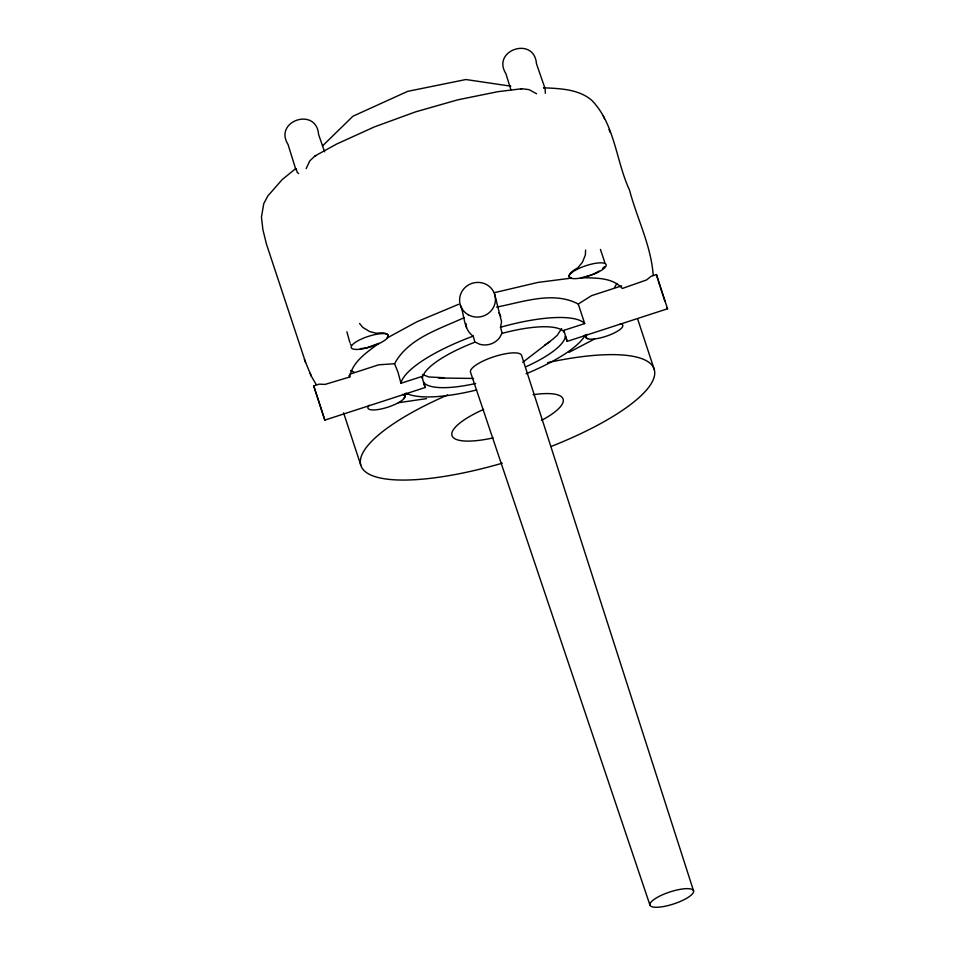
<?xml version="1.0" encoding="UTF-8"?>
<svg xmlns="http://www.w3.org/2000/svg" width="955" height="955" viewBox="0 0 955 955"><rect width="100%" height="100%" fill="white"/><g stroke="black" fill="none" stroke-linecap="round" stroke-linejoin="round"><path stroke-width="1.43" d="M585.606 250.067L585.343 255.092L582.419 262.255L577.978 267.651L574.707 269.644A19.53 6.136 -20.4 0 0 569.192 275.291L569.108 276.735L571.424 278.12L538.071 282.394L494.427 292.66M464.345 317.573C439.634 329.045 408.143 338.249 394.582 363.724L398.008 372.259L400.969 383.265L421.847 376.485L425.19 387.503L324.819 420.116L313.729 385.916L319.113 384.161L325.106 384.388L349.757 376.998C352.323 361.527 367.281 352.108 378.896 343.334L366.971 347.692A19.53 6.005 -15.6 0 1 360.322 348.623M298.64 173.524L297.16 172.282L296.181 168.653M400.969 383.265L401.112 382.466A97.744 26.752 -18.2 0 1 470.743 337.031L473.226 336.124L474.826 341.914L479.529 344.194A17.99 17.297 -15.4 0 0 499.632 337.652L502.079 333.056L500.492 327.267L501.578 321.728L494.642 294.2M545.341 93.375L545.162 88.815L536.471 63.746C534.287 35.681 491.18 50.209 505.887 73.678L510.901 89.758M561.647 328.604L557.231 335.324L552.945 339.097L522.755 362.303M616.858 283.623L614.423 287.574M306.149 168.629L309.826 160.834L315.031 155.94L336.661 144.038L374.288 126.943L415.58 111.866L457.708 99.845L497.806 91.692L521.896 88.731L529.034 89.627L536.603 93.757M586.489 334.835L585.761 337.27L586.549 338.273A19.494 5.336 -18.2 0 0 611.761 334.119A19.494 5.336 -18.2 0 0 620.38 323.602M602.724 268.415L604.563 266.541M322.444 145.984L352.968 116.2L407.63 91.37L465.873 79.528L510.806 86.165M502.437 333.271A74.956 20.509 -18.2 0 1 564.286 332.221L563.832 330.358L584.711 323.578L578.253 304.048L591.491 295.68L621.741 285.855M295.525 168.737L282.179 179.588L267.758 196.05L263.747 203.702L261.443 217.131L262.912 229.725L266.481 244.205L305.612 362.434M544.899 344.97L549.805 341.806M583.792 336.16L585.021 335.384M594.571 338.989L569.025 352.335M520.618 89.209L521.896 88.731M458.722 304.263L417.06 321.704L387.026 338.022L388.303 335.492L387.455 334.322A19.53 6.148 -16.1 0 0 379.935 332.913L376.234 333.235L369.418 331.445L362.793 327.386L359.593 323.482M349.817 374.193L378.693 364.81L394.582 363.724M526.205 366.636A74.956 20.509 -18.2 0 0 565.36 336.1L567.186 341.377L667.545 308.775L656.455 274.574L651.071 276.329L646.535 279.97L622.278 288.47C612.25 277.022 594.81 278.12 580.903 277.702L582.407 277.416M500.492 327.267L503.022 326.538A97.744 26.752 -18.2 0 1 584.185 322.981L584.711 323.578M315.031 155.94L316.332 155.581M496.624 307.092C522.66 302.162 553.327 290.702 578.253 304.048M583.959 277.117L593.139 274.419A19.494 5.336 -18.2 0 0 606.007 264.356A19.494 5.336 -18.2 0 0 587.6 265.168A19.494 5.336 -18.2 0 0 569.252 275.47L569.108 276.735A19.494 5.336 -18.2 0 0 589.056 275.888L593.079 274.24A19.53 5.993 -20.8 0 0 599.072 271.065M426.479 398.641L398.366 402.724M408.418 393.663L404.622 393.997M422.504 374.527L428.938 376.998L444.087 377.714M473.561 378.455L438.417 377.989M295.919 169.787L288.028 144.456C273.321 120.975 316.415 106.459 318.6 134.524L324.581 151.761M403.762 394.69L404.968 396.003L404.825 397.304A19.494 5.336 -18.2 0 1 381.654 408.871A19.494 5.336 -18.2 0 1 369.119 405.218M544.457 88.23L543.479 87.788C559.881 88.564 578.802 89.042 591.802 100.371C614.936 124.031 616.011 161.252 629.512 190.045C636.925 218.325 651.012 245.34 653.16 274.849M350.485 370.504L354.09 372.14M473.226 336.124C463.259 329.415 464.751 315.234 460.417 305.314M304.382 359.426L311.33 376.198L316.105 384.34M349.757 376.998L349.029 375.59M498.868 312.774L500.766 316.427M350.366 343.872L350.939 345.089M608.992 129.546L610.221 132.542M603.274 115.77L604.491 118.754M310.112 373.226L311.33 376.198M667.139 307.761L667.545 308.775M425.19 387.503L423.483 382.191A74.956 20.509 -18.2 0 0 475.686 383.492M313.729 385.916L324.819 420.116M600.432 249.422L604.837 262.613M349.876 342.582L346.88 331.791M649.937 905.042L470.481 372.092A26.883 7.354 -18.2 0 1 494.093 356.681A26.883 7.354 -18.2 0 1 521.609 355.475L693.557 890.872A22.932 6.279 -18.2 0 1 662.293 906.749A22.932 6.279 -18.2 0 1 659.392 896.256A22.932 6.279 -18.2 0 1 693.557 890.872M663.307 296.432L664.919 301.279M637.618 318.886L654.318 369.657M343.597 412.846L360.751 465.025M662.877 295.095L660.299 287.169M658.401 281.176L659.881 285.855M563.832 330.358L567.186 341.377M658.019 279.958L656.455 274.574M421.847 376.485L422.408 378.311A74.956 20.509 -18.2 0 1 474.623 342.308M465.909 323.482L466.541 327.541M403.619 398.45A19.53 4.536 -16.1 0 0 404.753 397.125L404.968 396.003A19.494 5.336 -18.2 0 0 402.521 394.367M588.101 338.524A19.53 4.524 -20.2 0 1 586.489 338.082L585.785 337.294A19.494 5.336 -18.2 0 1 586.991 334.441M585.511 334.716A97.744 26.752 -18.2 0 1 526.086 373.799M476.688 389.962A97.744 26.752 -18.2 0 1 405.935 393.054M547.669 362.625A154.352 42.235 -18.2 0 1 654.736 372.366A154.352 42.235 -18.2 0 1 551.154 446.474M502.258 463.187A154.352 42.235 -18.2 0 1 363.019 469.394A154.352 42.235 -18.2 0 1 447.68 394.952M533.093 394.713A58.47 15.996 -18.2 0 1 541.628 420.319M493.007 437.927A58.47 15.996 -18.2 0 1 452.002 435.599A58.47 15.996 -18.2 0 1 483.648 409.397M371.185 346.665L367.03 347.883A19.494 5.336 -18.2 0 1 351.177 347.143A19.494 5.336 -18.2 0 1 366.971 336.84A19.494 5.336 -18.2 0 1 387.527 334.501L388.303 335.503A19.494 5.336 -18.2 0 1 371.185 346.665M468.439 314.875A17.99 17.297 -15.4 0 0 495.466 299.548A17.99 17.297 -15.4 0 0 468.69 284.829A17.99 17.297 -15.4 0 0 468.439 314.875"/></g></svg>
